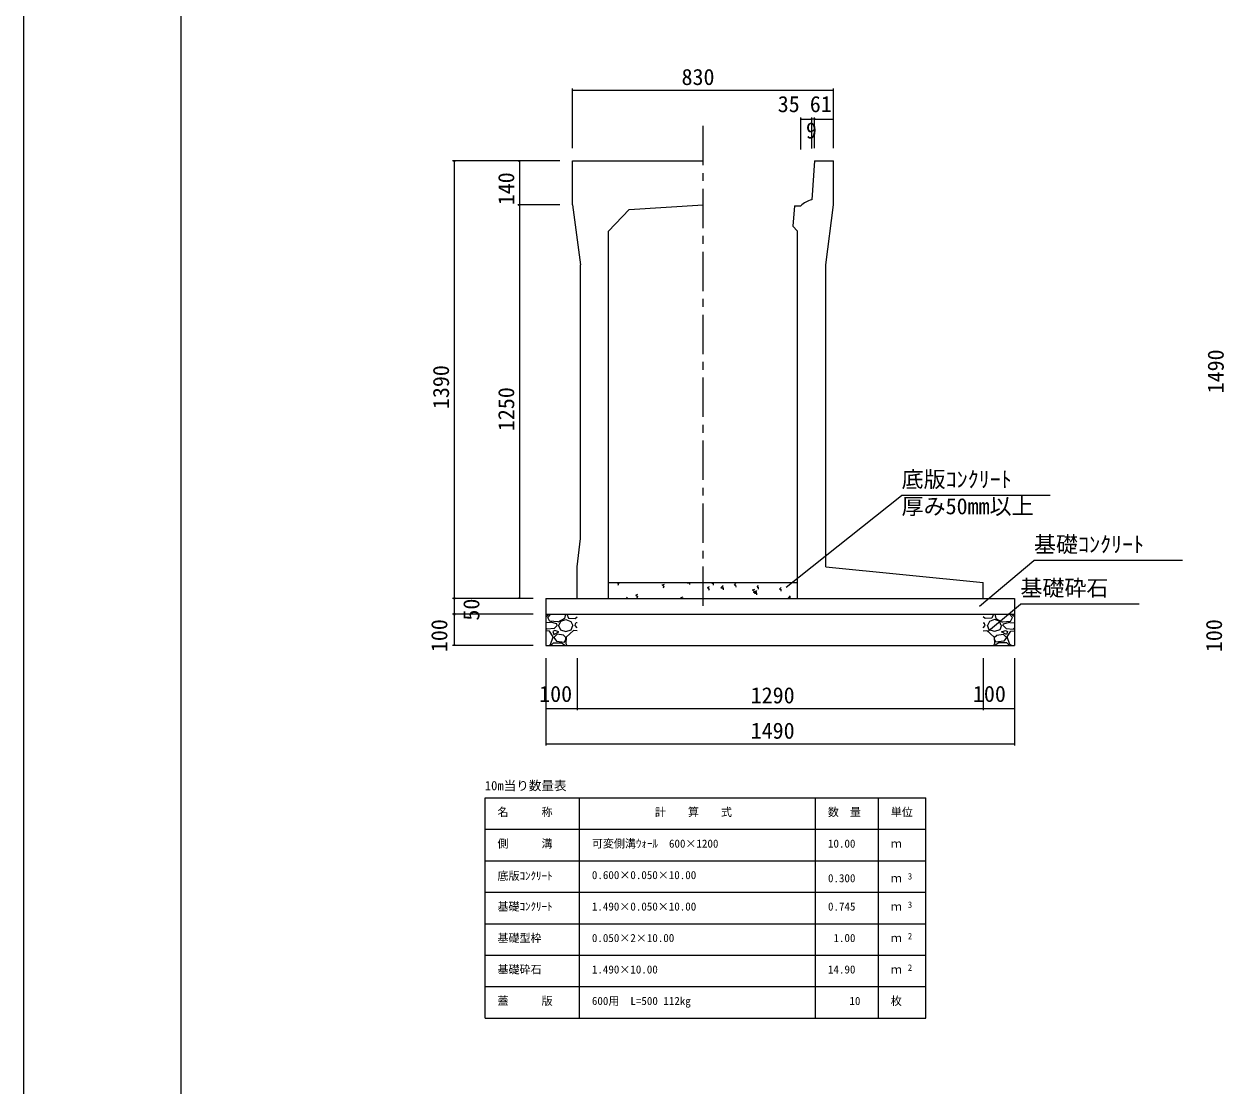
# Model space of a CAD drawing. Units: millimetres on the paper, scale 1:20. Extents: x 0 to 841, y 0 to 594.
# Drawn here: x 0 to 190.7, y 168.7 to 337.5 of the extents above; entities that cross this region are included whole.
import ezdxf
from ezdxf.enums import TextEntityAlignment as Align

# ---------------------------------------------------------------- set-up
doc = ezdxf.new("R2010")
doc.units = ezdxf.units.MM
doc.linetypes.add('USER2', pattern=[10, 6.25, -1.25, 1.25, -1.25])
for name, color, linetype, lineweight in [('D-STR-DIM（寸法）', 7, 'Continuous', 18), ('D-STR-HTXT（旗揚げ）', 4, 'Continuous', 18), ('D-STR-STRn（構造物）', 5, 'Continuous', 18), ('D-STR（構造物外形線）', 1, 'Continuous', 18), ('D-TTL(外枠）', 2, 'Continuous', 18), ('DEFPOINTS_2', 8, 'Continuous', 18)]:
    doc.layers.add(name, color=color, linetype=linetype, lineweight=lineweight)
doc.layers.add('D-STR-TXT（文字）', color=7, linetype='Continuous')
doc.styles.add('ＭＳ ゴシック', font='')
doc.styles.get('ＭＳ ゴシック').set_extended_font_data('MS Gothic')

msp = doc.modelspace()

# ---------------------------------------------------------------- linework, layer by layer
at = {"layer": 'D-STR-DIM（寸法）'}
for p, q in [((87.154, 317.698), (87.154, 327.187)), ((87.154, 326.937), (87.304, 326.962)), ((87.154, 326.937), (87.174, 326.937)), ((87.304, 326.912), (87.154, 326.937)), ((87.174, 326.937), (128.634, 326.937)), ((128.504, 326.962), (128.654, 326.937)), ((128.654, 326.937), (128.504, 326.912)), ((128.654, 326.937), (128.634, 326.937)), ((128.654, 317.698), (128.654, 327.187)), ((123.414, 317.534), (123.414, 322.604)), ((123.414, 322.354), (123.564, 322.379)), ((123.414, 322.354), (123.434, 322.354)), ((123.564, 322.329), (123.414, 322.354)), ((123.434, 322.354), (125.143, 322.354)), ((125.013, 322.379), (125.163, 322.354)), ((125.163, 322.354), (125.013, 322.329)), ((125.163, 322.354), (125.143, 322.354)), ((125.163, 317.666), (125.163, 322.604)), ((125.163, 317.666), (125.163, 322.604)), ((125.163, 322.354), (125.313, 322.379)), ((125.163, 322.354), (125.183, 322.354)), ((125.313, 322.329), (125.163, 322.354)), ((125.584, 322.354), (125.183, 322.354)), ((125.454, 322.379), (125.604, 322.354)), ((125.604, 322.354), (125.454, 322.329)), ((125.604, 322.354), (125.584, 322.354)), ((125.604, 317.698), (125.604, 322.604)), ((125.604, 317.698), (125.604, 322.604)), ((125.604, 322.354), (125.754, 322.379)), ((125.604, 322.354), (125.624, 322.354)), ((125.754, 322.329), (125.604, 322.354)), ((125.624, 322.354), (128.634, 322.354)), ((128.504, 322.379), (128.654, 322.354)), ((128.654, 322.354), (128.504, 322.329)), ((128.654, 322.354), (128.634, 322.354)), ((128.654, 317.698), (128.654, 322.604)), ((85.154, 315.698), (68.107, 315.698)), ((68.332, 315.548), (68.357, 315.698)), ((68.357, 315.698), (68.357, 315.678)), ((68.357, 315.698), (68.382, 315.548)), ((68.357, 315.678), (68.357, 246.218)), ((85.154, 315.698), (78.468, 315.698)), ((78.693, 315.548), (78.718, 315.698)), ((78.718, 315.698), (78.718, 315.678)), ((78.718, 315.698), (78.743, 315.548)), ((78.718, 315.678), (78.718, 308.718)), ((85.154, 308.698), (78.468, 308.698)), ((85.154, 308.698), (78.468, 308.698)), ((78.718, 308.698), (78.693, 308.848)), ((78.693, 308.548), (78.718, 308.698)), ((78.743, 308.848), (78.718, 308.698)), ((78.718, 308.698), (78.718, 308.718)), ((78.718, 308.698), (78.718, 308.678)), ((78.718, 308.698), (78.743, 308.548)), ((78.718, 308.678), (78.718, 246.218)), ((80.904, 246.198), (68.107, 246.198)), ((80.904, 246.198), (68.107, 246.198)), ((68.357, 246.198), (68.332, 246.348)), ((68.332, 246.048), (68.357, 246.198)), ((68.382, 246.348), (68.357, 246.198)), ((68.357, 246.198), (68.357, 246.218)), ((68.357, 246.198), (68.357, 246.178)), ((68.357, 246.198), (68.382, 246.048)), ((68.357, 246.178), (68.357, 243.718)), ((80.904, 246.198), (78.468, 246.198)), ((78.718, 246.198), (78.693, 246.348)), ((78.743, 246.348), (78.718, 246.198)), ((78.718, 246.198), (78.718, 246.218)), ((80.904, 243.698), (68.107, 243.698)), ((80.904, 243.698), (68.107, 243.698)), ((68.357, 243.698), (68.332, 243.848)), ((68.332, 243.548), (68.357, 243.698)), ((68.382, 243.848), (68.357, 243.698)), ((68.357, 243.698), (68.357, 243.718)), ((68.357, 243.698), (68.357, 243.678)), ((68.357, 243.698), (68.382, 243.548)), ((68.357, 243.678), (68.357, 238.718)), ((80.904, 238.698), (68.107, 238.698)), ((68.357, 238.698), (68.332, 238.848)), ((68.382, 238.848), (68.357, 238.698)), ((68.357, 238.698), (68.357, 238.718)), ((82.904, 236.698), (82.904, 222.825)), ((82.904, 236.698), (82.904, 228.448)), ((87.904, 236.698), (87.904, 228.448)), ((87.904, 236.698), (87.904, 228.448)), ((152.404, 236.698), (152.404, 228.448)), ((152.404, 236.698), (152.404, 228.448)), ((157.404, 236.698), (157.404, 228.448)), ((157.404, 236.698), (157.404, 222.825)), ((82.904, 228.698), (83.054, 228.723)), ((82.904, 228.698), (82.924, 228.698)), ((83.054, 228.673), (82.904, 228.698)), ((82.924, 228.698), (87.884, 228.698)), ((87.754, 228.723), (87.904, 228.698)), ((87.904, 228.698), (87.754, 228.673)), ((87.904, 228.698), (87.884, 228.698)), ((87.904, 228.698), (88.054, 228.723)), ((87.904, 228.698), (87.924, 228.698)), ((88.054, 228.673), (87.904, 228.698)), ((87.924, 228.698), (152.384, 228.698)), ((152.254, 228.723), (152.404, 228.698)), ((152.404, 228.698), (152.254, 228.673)), ((152.404, 228.698), (152.384, 228.698)), ((152.404, 228.698), (152.554, 228.723)), ((152.404, 228.698), (152.424, 228.698)), ((152.554, 228.673), (152.404, 228.698)), ((152.424, 228.698), (157.384, 228.698)), ((157.254, 228.723), (157.404, 228.698)), ((157.404, 228.698), (157.254, 228.673)), ((157.404, 228.698), (157.384, 228.698)), ((82.904, 223.075), (83.054, 223.1)), ((157.254, 223.1), (157.404, 223.075)), ((82.904, 223.075), (82.924, 223.075)), ((83.054, 223.05), (82.904, 223.075)), ((82.924, 223.075), (157.384, 223.075)), ((157.404, 223.075), (157.254, 223.05)), ((157.404, 223.075), (157.384, 223.075))]:
    msp.add_line(p, q, dxfattribs=at)
at = {"layer": 'D-STR-DIM（寸法）', "linetype": 'USER2'}
msp.add_line((107.904, 245.021), (107.904, 321.645), dxfattribs=at)
at = {"layer": 'D-STR-HTXT（旗揚げ）'}
for p, q in [((121.098, 247.963), (139.448, 262.558)), ((163.046, 262.558), (139.448, 262.558)), ((151.838, 244.967), (160.484, 252.231)), ((184.082, 252.231), (160.484, 252.231)), ((153.25, 241.038), (158.334, 245.3)), ((177.197, 245.3), (158.334, 245.3)), ((73.277, 214.51), (143.277, 214.51)), ((73.277, 179.51), (73.277, 214.51)), ((88.277, 179.51), (88.277, 214.51)), ((125.777, 179.51), (125.777, 214.51)), ((135.777, 198.51), (135.777, 214.51)), ((135.777, 179.51), (135.777, 214.51)), ((143.277, 179.51), (143.277, 214.51)), ((73.277, 209.51), (143.277, 209.51)), ((73.277, 204.51), (143.277, 204.51)), ((73.277, 199.51), (143.277, 199.51)), ((73.277, 194.51), (143.277, 194.51)), ((73.277, 189.51), (143.277, 189.51)), ((73.277, 184.51), (143.277, 184.51)), ((73.277, 179.51), (143.277, 179.51))]:
    msp.add_line(p, q, dxfattribs=at)
at = {"layer": 'D-STR-STRn（構造物）', "color": 7}
for p, q in [((92.904, 248.698), (122.904, 248.698)), ((94.275, 248.698), (94.47, 248.567)), ((94.43, 248.29), (94.531, 248.592)), ((101.407, 248.334), (101.757, 248.468)), ((101.407, 248.334), (101.656, 248.166)), ((101.615, 247.889), (101.717, 248.192)), ((105.399, 248.683), (105.413, 248.698)), ((105.399, 248.683), (105.843, 248.614)), ((105.8, 248.392), (105.764, 248.698)), ((105.976, 248.607), (105.96, 248.698)), ((108.593, 247.934), (108.943, 248.068)), ((108.593, 247.934), (108.842, 247.766)), ((109.304, 248.597), (109.388, 248.698)), ((109.304, 248.597), (109.602, 248.571)), ((109.563, 248.293), (109.505, 248.607)), ((110.735, 247.856), (111.124, 248.261)), ((111.136, 247.564), (111.081, 248.039)), ((112.89, 248.283), (113.131, 248.571)), ((112.89, 248.284), (113.189, 248.257)), ((113.149, 247.979), (113.091, 248.293)), ((116.476, 247.97), (116.717, 248.257)), ((116.476, 247.97), (116.775, 247.944)), ((116.735, 247.666), (116.678, 247.979)), ((120.063, 247.656), (120.304, 247.943)), ((95.742, 246.198), (95.893, 246.379)), ((97.206, 246.721), (97.556, 246.856)), ((97.206, 246.721), (97.455, 246.554)), ((97.414, 246.277), (97.516, 246.579)), ((104.392, 246.321), (104.742, 246.455)), ((104.392, 246.321), (104.574, 246.198)), ((108.801, 247.489), (108.902, 247.791)), ((110.735, 247.856), (111.18, 247.787)), ((115.778, 247.533), (116.128, 247.668)), ((115.778, 247.533), (116.027, 247.365)), ((115.987, 247.089), (116.088, 247.391)), ((116.071, 247.028), (116.461, 247.434)), ((116.071, 247.028), (116.516, 246.959)), ((116.472, 246.737), (116.417, 247.212)), ((120.063, 247.656), (120.361, 247.63)), ((120.322, 247.352), (120.264, 247.665)), ((121.407, 246.2), (121.797, 246.606)), ((121.407, 246.201), (121.422, 246.198)), ((121.775, 246.198), (121.753, 246.384))]:
    msp.add_line(p, q, dxfattribs=at)
at = {"layer": 'D-STR-STRn（構造物）'}
for p, q in [((82.904, 246.198), (82.904, 238.698)), ((82.904, 246.198), (157.404, 246.198)), ((157.404, 246.198), (157.404, 238.698)), ((82.904, 243.698), (157.404, 243.698)), ((82.904, 243.263), (83.467, 243.698)), ((83.667, 242.39), (82.904, 242.31)), ((83.213, 243.146), (83.709, 243.698)), ((83.572, 242.543), (83.222, 243.143)), ((84.809, 242.456), (83.559, 242.556)), ((84.661, 242.149), (83.661, 242.399)), ((85.865, 242.992), (84.815, 242.442)), ((85.011, 241.896), (85.311, 242.596)), ((85.313, 242.596), (86.113, 242.846)), ((86.064, 243.696), (85.864, 242.996)), ((86.111, 242.846), (86.911, 242.546)), ((86.235, 243.698), (86.504, 243.058)), ((86.51, 243.043), (87.56, 242.993)), ((86.913, 242.544), (87.213, 241.894)), ((87.562, 241.897), (87.712, 242.297)), ((87.563, 243), (87.904, 243.263)), ((87.904, 242.31), (87.717, 242.29)), ((152.745, 243), (152.404, 243.263)), ((152.404, 242.31), (152.591, 242.29)), ((152.746, 241.897), (152.596, 242.297)), ((153.798, 243.043), (152.748, 242.993)), ((153.394, 242.544), (153.094, 241.894)), ((154.197, 242.846), (153.397, 242.546)), ((154.073, 243.698), (153.803, 243.058)), ((154.995, 242.596), (154.195, 242.846)), ((154.244, 243.696), (154.444, 242.996)), ((154.443, 242.992), (155.493, 242.442)), ((155.296, 241.896), (154.996, 242.596)), ((155.498, 242.456), (156.748, 242.556)), ((155.647, 242.149), (156.647, 242.399)), ((157.095, 243.146), (156.598, 243.698)), ((156.641, 242.39), (157.404, 242.31)), ((156.735, 242.543), (157.085, 243.143)), ((157.404, 243.263), (156.841, 243.698)), ((83.111, 241.312), (82.904, 241.538)), ((83.514, 240.991), (82.904, 241.042)), ((84.259, 241.399), (83.109, 241.299)), ((84.074, 240.099), (83.524, 240.999)), ((84.011, 240.946), (84.211, 240.446)), ((84.362, 241.094), (84.012, 240.944)), ((84.211, 240.447), (84.961, 240.897)), ((84.712, 240.496), (84.212, 239.996)), ((84.713, 241.896), (84.263, 241.396)), ((84.964, 240.897), (84.364, 241.097)), ((84.713, 241.893), (84.663, 242.143)), ((85.718, 240.349), (84.718, 240.499)), ((84.958, 241.897), (85.258, 241.197)), ((85.259, 241.192), (86.109, 240.942)), ((86.123, 239.986), (85.723, 240.336)), ((86.115, 240.943), (86.965, 241.193)), ((87.314, 241.096), (86.164, 240.046)), ((86.961, 241.198), (87.211, 241.898)), ((87.904, 241.042), (87.314, 241.091)), ((87.904, 241.538), (87.561, 241.912)), ((152.404, 241.538), (152.747, 241.912)), ((152.404, 241.042), (152.994, 241.091)), ((152.994, 241.096), (154.144, 240.046)), ((153.347, 241.198), (153.097, 241.898)), ((154.193, 240.943), (153.343, 241.193)), ((154.185, 239.986), (154.585, 240.336)), ((155.049, 241.192), (154.199, 240.942)), ((154.589, 240.349), (155.589, 240.499)), ((155.35, 241.897), (155.05, 241.197)), ((155.344, 240.897), (155.944, 241.097)), ((156.097, 240.447), (155.347, 240.897)), ((155.595, 241.893), (155.645, 242.143)), ((155.595, 241.896), (156.045, 241.396)), ((155.595, 240.496), (156.095, 239.996)), ((155.946, 241.094), (156.296, 240.944)), ((156.049, 241.399), (157.199, 241.299)), ((156.297, 240.946), (156.097, 240.446)), ((156.234, 240.099), (156.784, 240.999)), ((156.794, 240.991), (157.404, 241.042)), ((157.197, 241.312), (157.404, 241.538)), ((82.904, 238.698), (116.404, 238.698)), ((82.904, 238.698), (157.404, 238.698)), ((83.467, 238.698), (83.663, 238.85)), ((83.663, 238.844), (84.063, 240.094)), ((83.709, 238.698), (84.113, 239.146)), ((84.113, 239.146), (85.413, 239.146)), ((84.211, 239.998), (84.611, 239.398)), ((84.614, 239.394), (85.864, 239.244)), ((85.411, 239.157), (86.061, 238.707)), ((85.864, 239.247), (86.114, 239.697)), ((86.104, 239.008), (86.235, 238.698)), ((86.16, 240.048), (86.11, 238.998)), ((86.113, 239.696), (86.113, 239.996)), ((154.203, 239.008), (154.073, 238.698)), ((154.148, 240.048), (154.198, 238.998)), ((154.444, 239.247), (154.194, 239.697)), ((154.195, 239.696), (154.195, 239.996)), ((154.897, 239.157), (154.247, 238.707)), ((155.694, 239.394), (154.444, 239.244)), ((156.195, 239.146), (154.895, 239.146)), ((156.097, 239.998), (155.697, 239.398)), ((156.598, 238.698), (156.195, 239.146)), ((156.645, 238.844), (156.245, 240.094)), ((156.841, 238.698), (156.645, 238.85))]:
    msp.add_line(p, q, dxfattribs=at)
at = {"layer": 'D-STR（構造物外形線）'}
for p, q in [((87.154, 308.698), (87.154, 315.698)), ((87.154, 315.698), (107.904, 315.698)), ((125.604, 315.698), (125.163, 309.535)), ((125.604, 315.698), (128.654, 315.698)), ((128.654, 308.698), (128.654, 315.698)), ((87.154, 308.698), (88.404, 299.198)), ((92.904, 304.548), (96.148, 307.993)), ((96.148, 307.993), (107.904, 308.698)), ((122.414, 308.548), (122.146, 305.353)), ((122.414, 308.548), (123.414, 308.548)), ((127.404, 299.198), (128.654, 308.698)), ((122.146, 305.353), (122.904, 304.548)), ((92.904, 246.198), (92.904, 304.548)), ((122.904, 246.198), (122.904, 304.548)), ((88.404, 255.698), (88.404, 299.198)), ((127.404, 251.198), (127.404, 299.198)), ((87.904, 251.198), (88.404, 255.698)), ((87.904, 246.198), (87.904, 251.198)), ((127.404, 251.198), (152.404, 248.698)), ((152.404, 246.198), (152.404, 248.698)), ((87.904, 246.198), (92.904, 246.198)), ((122.904, 246.198), (127.904, 246.198)), ((122.904, 246.198), (152.404, 246.198))]:
    msp.add_line(p, q, dxfattribs=at)
msp.add_arc((126.191, 305.669), 4, 104.89309, 133.9699, dxfattribs=at)
at = {"layer": 'D-TTL(外枠）'}
msp.add_line((25, 20), (25, 574), dxfattribs=at)
at = {"layer": 'DEFPOINTS_2'}
msp.add_line((0, 0), (0, 594), dxfattribs=at)

# ---------------------------------------------------------------- texts
at = {"layer": 'D-STR-DIM（寸法）', "style": 'ＭＳ ゴシック'}
for s, p in [('830', (104.484, 326.987)), ('35', (119.767, 322.679)), ('61', (124.864, 322.679)), ('9', (124.244, 318.483)), ('100', (81.86, 228.977)), ('1290', (115.472, 228.748)), ('100', (150.787, 228.977)), ('1490', (115.472, 223.125))]:
    msp.add_text(s, height=2.566, dxfattribs=at).set_placement(p, align=Align.BOTTOM_LEFT)
for s, p in [('140', (78.668, 308.654)), ('1490', (191.409, 278.767)), ('1390', (68.307, 276.267)), ('1250', (78.668, 272.767)), ('50', (73.126, 242.665)), ('100', (68.032, 237.654)), ('100', (191.134, 237.654))]:
    msp.add_text(s, height=2.566, rotation=90, dxfattribs=at).set_placement(p, align=Align.BOTTOM_LEFT)
at = {"layer": 'D-STR-TXT（文字）', "style": 'ＭＳ ゴシック'}
for s, height, p in [('底版ｺﾝｸﾘｰﾄ', 2.566, (139.448, 263.058)), ('厚み50mm以上', 2.566, (139.448, 258.787)), ('基礎ｺﾝｸﾘｰﾄ', 2.566, (160.484, 252.731)), ('基礎砕石', 2.566, (158.334, 245.8)), ('10m当り数量表', 1.466, (73.222, 215.273)), ('名\u3000\u3000\u3000称', 1.283, (75.238, 211.212)), ('計\u3000\u3000算\u3000\u3000式', 1.283, (100.242, 211.212)), ('数\u3000量', 1.283, (127.738, 211.212)), ('単位', 1.283, (137.738, 211.212)), ('側\u3000\u3000\u3000溝', 1.283, (75.238, 206.212)), ('可変側溝ｳｫｰﾙ\u3000600×1200', 1.283, (90.238, 206.212)), ('10.00', 1.283, (127.751, 206.212)), ('ｍ', 1.283, (137.738, 206.212)), ('底版ｺﾝｸﾘｰﾄ', 1.283, (75.238, 201.079)), ('0.600×0.050×10.00', 1.283, (90.238, 201.212)), ('0.300', 1.283, (127.751, 200.712)), ('3', 1.026, (140.439, 201.214)), ('ｍ', 1.283, (137.738, 200.712)), ('基礎ｺﾝｸﾘｰﾄ', 1.283, (75.238, 196.212)), ('1.490×0.050×10.00', 1.283, (90.238, 196.212)), ('0.745', 1.283, (127.751, 196.212)), ('ｍ', 1.283, (137.738, 196.212)), ('3', 1.026, (140.439, 196.714)), ('基礎型枠', 1.283, (75.238, 191.212)), ('0.050×2×10.00', 1.283, (90.238, 191.212)), (' 1.00', 1.283, (127.751, 191.212)), ('2', 1.026, (140.439, 191.714)), ('ｍ', 1.283, (137.738, 191.212)), ('基礎砕石', 1.283, (75.238, 186.212)), ('1.490×10.00', 1.283, (90.238, 186.212)), ('14.90', 1.283, (127.751, 186.212)), ('ｍ', 1.283, (137.738, 186.212)), ('2', 1.026, (140.439, 186.714)), ('蓋\u3000\u3000\u3000版', 1.283, (75.238, 181.212)), ('枚', 1.283, (137.738, 181.212)), ('600用\u3000L=500 112kg', 1.283, (90.238, 181.212)), ('10', 1.283, (131.163, 181.212))]:
    msp.add_text(s, height=height, dxfattribs=at).set_placement(p, align=Align.BOTTOM_LEFT)

doc.saveas('drawing.dxf')
